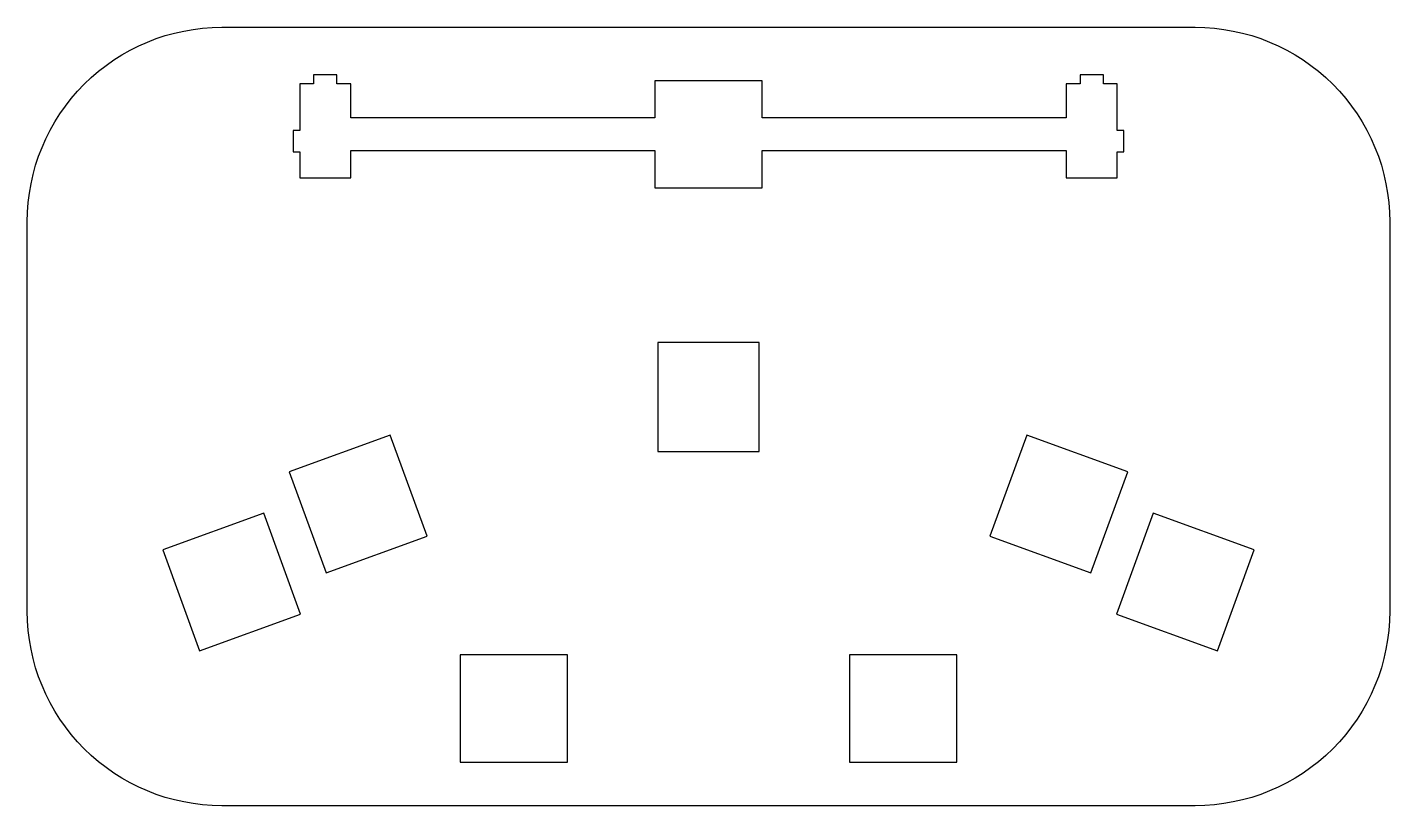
# Model space of a CAD drawing. Header units: inches. Extents: x -7 to 0, y -4 to 0.
import ezdxf

# ---------------------------------------------------------------- set-up
doc = ezdxf.new("R2010")
doc.units = ezdxf.units.IN
doc.layers.get('0').update_dxf_attribs({"linetype": 'CONTINUOUS'})

msp = doc.modelspace()

# ---------------------------------------------------------------- linework, layer by layer
msp.add_lwpolyline([(0, -1), (0, -3, -0.414214), (-1, -4), (-6, -4, -0.414214), (-7, -3), (-7, -1, -0.414214), (-6, 0), (-1, 0, -0.414214)], format="xyb", close=True)
for points in [[(-5.3378, -0.4659), (-5.3378, -0.29), (-5.4088, -0.29), (-5.4088, -0.244), (-5.5288, -0.244), (-5.5288, -0.29), (-5.5998, -0.29), (-5.5998, -0.53), (-5.6338, -0.53), (-5.6338, -0.64), (-5.5998, -0.64), (-5.5998, -0.774), (-5.3378, -0.774), (-5.3378, -0.6341), (-3.775, -0.6341), (-3.775, -0.825), (-3.225, -0.825), (-3.225, -0.6341), (-1.6623, -0.6341), (-1.6623, -0.774), (-1.4003, -0.774), (-1.4003, -0.64), (-1.3663, -0.64), (-1.3663, -0.53), (-1.4003, -0.53), (-1.4003, -0.29), (-1.4713, -0.29), (-1.4713, -0.244), (-1.5913, -0.244), (-1.5913, -0.29), (-1.6623, -0.29), (-1.6623, -0.4659), (-3.225, -0.4659), (-3.225, -0.275), (-3.775, -0.275), (-3.775, -0.4659)], [(-3.76, -1.6205), (-3.76, -2.1805), (-3.24, -2.1805), (-3.24, -1.6205)], [(-5.465, -2.8038), (-4.9462, -2.615), (-5.135, -2.0962), (-5.6538, -2.285)], [(-2.0538, -2.615), (-1.535, -2.8038), (-1.3462, -2.285), (-1.865, -2.0962)], [(-6.115, -3.2038), (-5.5962, -3.015), (-5.785, -2.4962), (-6.3038, -2.685)], [(-1.4038, -3.015), (-0.885, -3.2038), (-0.6962, -2.685), (-1.215, -2.4962)], [(-4.776, -3.776), (-4.224, -3.776), (-4.224, -3.224), (-4.776, -3.224)], [(-2.776, -3.776), (-2.224, -3.776), (-2.224, -3.224), (-2.776, -3.224)]]:
    msp.add_lwpolyline(points, close=True)

doc.saveas('drawing.dxf')
